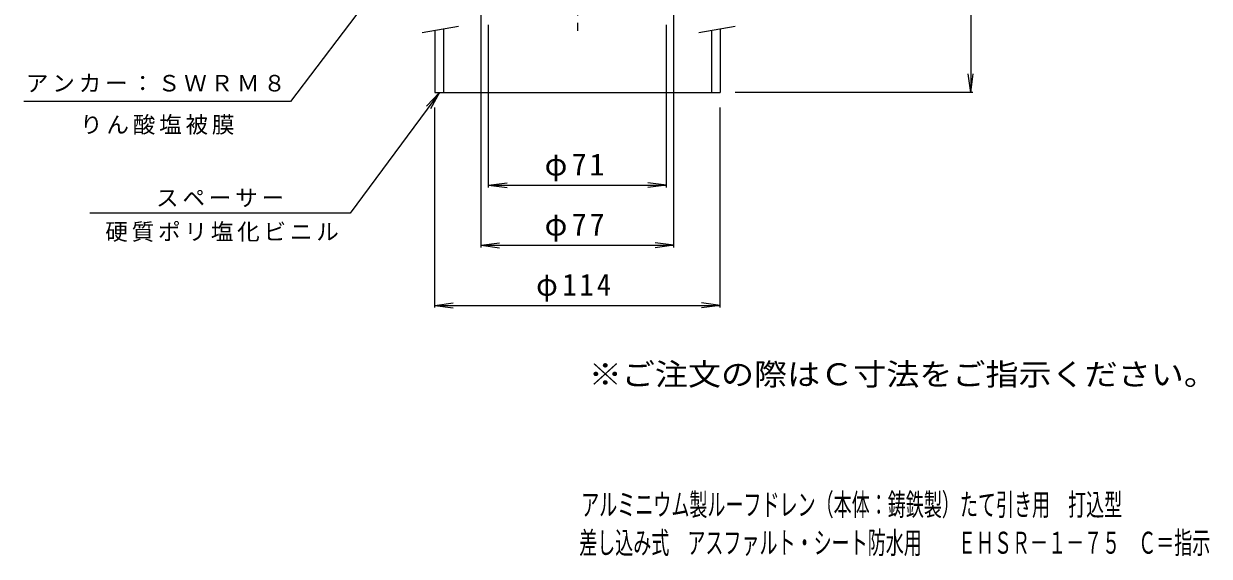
# Model space of a CAD drawing. Units: millimetres, scale not verified. Extents: x -257 to 216, y -347 to 399.
# Drawn here: x -257.1 to 216.2, y -346.6 to -133.9 of the extents above; entities that cross this region are included whole.
import ezdxf
from ezdxf.enums import TextEntityAlignment as Align

# ---------------------------------------------------------------- set-up
doc = ezdxf.new("R2010")
doc.units = ezdxf.units.MM
doc.header["$LTSCALE"] = 3
doc.linetypes.add('CHAIN1', pattern=[8, 5, -1, 1, -1])
for name, color, linetype, lineweight in [('1-3', 4, 'Continuous', 9), ('1-4', 7, 'Continuous', 9), ('1-5', 7, 'Continuous', 9)]:
    doc.layers.add(name, color=color, linetype=linetype, lineweight=lineweight)
doc.layers.add('F-5', color=6, linetype='Continuous')
doc.styles.add('ＭＳ ゴシック', font='')
doc.styles.get('ＭＳ ゴシック').set_extended_font_data('MS Gothic')

msp = doc.modelspace()

# ---------------------------------------------------------------- linework, layer by layer
at = {"layer": '1-3', "color": 7}
for p, q in [((-98.019, -137.444), (-83.519, -134.887)), ((12.481, -137.444), (26.98, -134.887))]:
    msp.add_line(p, q, dxfattribs=at)
at = {"layer": '1-3'}
for p, q in [((-93.019, -136.562), (-93.019, -161.361)), ((-89.519, -135.945), (-89.519, -161.361)), ((17.481, -136.562), (17.481, -161.361)), ((20.981, -135.945), (20.981, -161.361)), ((-93.019, -161.361), (20.981, -161.361))]:
    msp.add_line(p, q, dxfattribs=at)
at = {"layer": '1-4', "color": 3, "linetype": 'CHAIN1'}
msp.add_line((-36.019, -13.544), (-36.019, -136.668), dxfattribs=at)
at = {"layer": '1-4'}
for p, q in [((120.979, -61.357), (120.979, -161.361)), ((-74.519, -223.261), (-74.519, -95.344)), ((2.481, -223.261), (2.481, -94.858)), ((-71.519, -199.261), (-71.519, -134.357)), ((-0.519, -199.261), (-0.519, -134.357)), ((120.979, -161.361), (120, -153.925)), ((120.979, -161.361), (121.958, -153.925)), ((-91.098, -161.361), (-96.312, -166.752)), ((-91.098, -161.361), (-94.739, -167.918)), ((121.879, -161.361), (26.981, -161.361)), ((-93.019, -247.261), (-93.019, -167.361)), ((20.981, -247.261), (20.981, -167.361)), ((-71.519, -198.361), (-64.084, -197.382)), ((-71.519, -198.361), (-0.519, -198.361)), ((-71.519, -198.361), (-64.084, -199.34)), ((-0.519, -198.361), (-7.955, -197.382)), ((-0.519, -198.361), (-7.955, -199.34)), ((-74.519, -222.361), (-67.084, -221.382)), ((-74.519, -222.361), (2.481, -222.361)), ((-74.519, -222.361), (-67.084, -223.34)), ((2.481, -222.361), (-4.955, -221.382)), ((2.481, -222.361), (-4.955, -223.34)), ((-93.019, -246.361), (-85.584, -245.382)), ((20.981, -246.361), (13.545, -245.382)), ((-93.019, -246.361), (20.981, -246.361)), ((-93.019, -246.361), (-85.584, -247.34)), ((20.981, -246.361), (13.545, -247.34))]:
    msp.add_line(p, q, dxfattribs=at)
at = {"layer": '1-5'}
for p, q in [((-114.508, -117.357), (-150.624, -164.974)), ((-150.624, -164.974), (-257.118, -164.974))]:
    msp.add_line(p, q, dxfattribs=at)
msp.add_lwpolyline([(-91.098, -161.361), (-126.811, -209.554), (-230.744, -209.554)], dxfattribs=at)

# ---------------------------------------------------------------- texts
at = {"layer": '1-4', "color": 2, "char_height": 8.798, "attachment_point": 7, "style": 'ＭＳ ゴシック'}
for s, insert in [('\\T1.19;φ71', (-49.144, -196.861)), ('\\T1.19;φ77', (-49.144, -220.861)), ('\\T1.21;\\W0.95;φ114', (-52.519, -244.861))]:
    msp.add_mtext(s, dxfattribs=dict(at, insert=insert))
at = {"layer": '1-5', "char_height": 6.598, "attachment_point": 7, "style": 'ＭＳ ゴシック'}
for s, insert in [('\\T1.17;アンカー：ＳＷＲＭ８', (-256.238, -161.258)), ('\\T1.17;りん酸塩被膜', (-234.621, -178.217)), ('\\T1.17;スペーサー', (-204.278, -207.118)), ('\\T1.17;硬質ポリ塩化ビニル', (-224.529, -220.991))]:
    msp.add_mtext(s, dxfattribs=dict(at, insert=insert))
at = {"layer": 'F-5', "color": 2, "style": 'ＭＳ ゴシック', "width": 1.1}
msp.add_text('※ご注文の際はＣ寸法をご指示ください。', height=8.798, dxfattribs=at).set_placement((-31.518, -280.913), align=Align.BOTTOM_LEFT)
at = {"layer": 'F-5', "style": 'ＭＳ ゴシック', "width": 0.6}
for s, p in [('アルミニウム製ルーフドレン（本体：鋳鉄製）たて引き用\u3000打込型', (-34.534, -332.945)), ('差し込み式\u3000アスファルト・シート防水用\u3000\u3000ＥＨＳＲ－１－７５\u3000Ｃ＝指示', (-35.337, -348.17))]:
    msp.add_text(s, height=8.798, dxfattribs=at).set_placement(p, align=Align.BOTTOM_LEFT)

doc.saveas('drawing.dxf')
